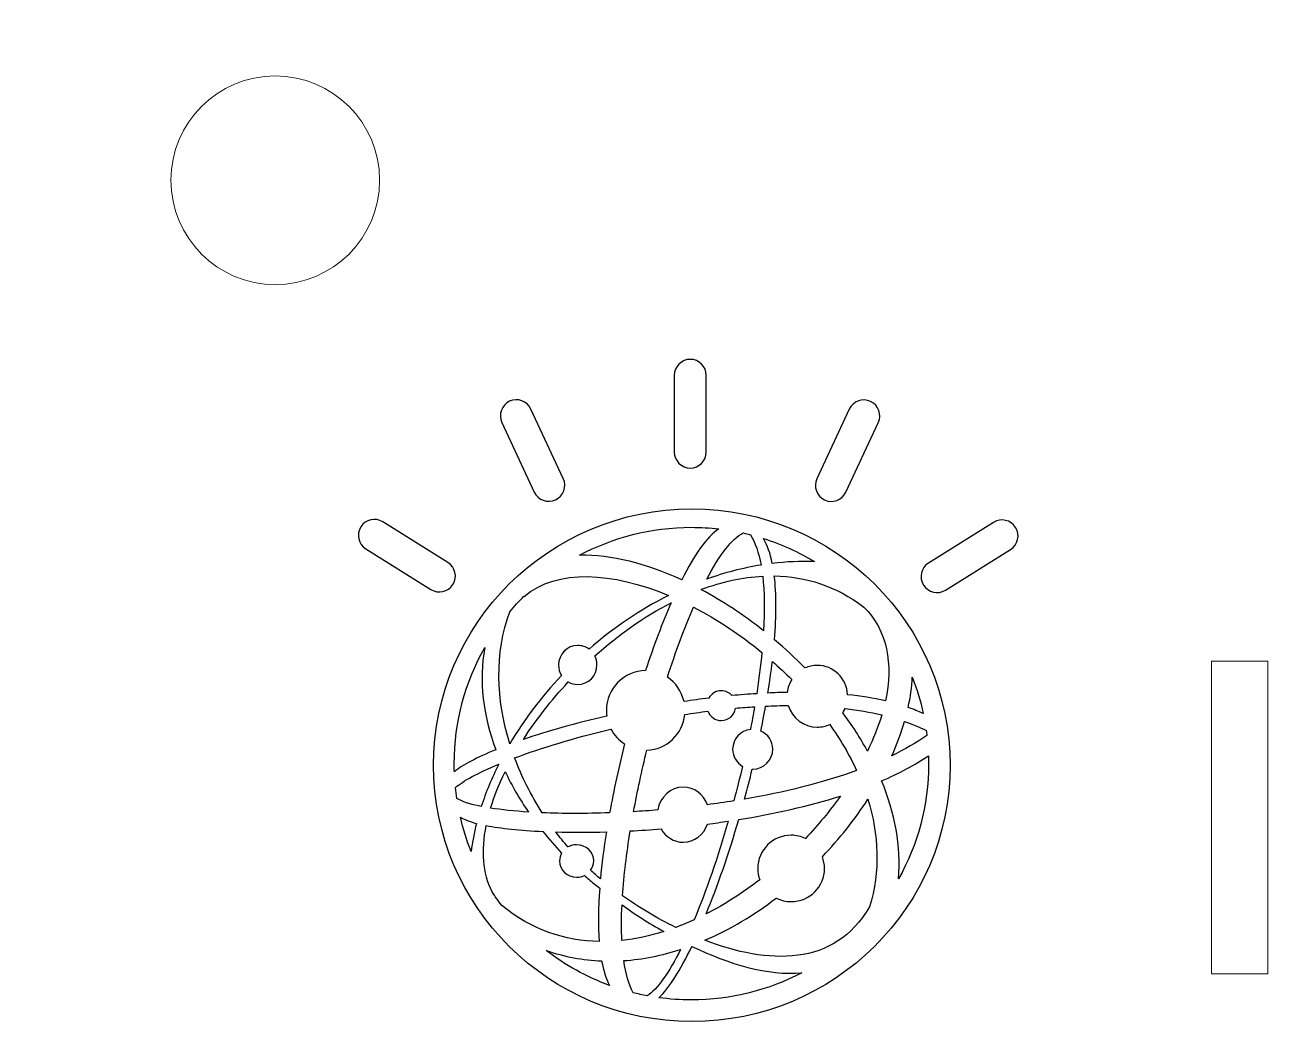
# Model space of a CAD drawing. Header units: centimetres. Extents: x -22.9 to 22.9, y -22.9 to 22.9.
# Drawn here: x 0.79 to 6.77, y 5.81 to 10.66 of the extents above; entities that cross this region are included whole.
import ezdxf

# ---------------------------------------------------------------- set-up
doc = ezdxf.new("R2010")
doc.units = ezdxf.units.CM
doc.header["$MEASUREMENT"] = 0
doc.layers.add('cut', color=7, linetype='Continuous')
doc.layers.add('engrave', color=7, linetype='Continuous')

msp = doc.modelspace()

# ---------------------------------------------------------------- linework, layer by layer
at = {"layer": 'cut', "color": 1, "lineweight": 0}
for points in [[(-22.86, -22.86), (-22.86, -22.86), (22.86, -22.86), (22.86, -22.86), (22.86, -22.86), (22.86, -22.86), (22.86, 22.86), (22.86, 22.86), (22.86, 22.86), (22.86, 22.86), (-22.86, 22.86), (-22.86, 22.86), (-22.86, 22.86), (-22.86, 22.86), (-22.86, -22.86), (-22.86, -22.86)], [(1.48682, 9.91866), (1.48682, 9.64254), (1.71065, 9.41867), (1.98681, 9.41867), (1.98681, 9.41867), (2.26293, 9.41867), (2.4868, 9.64254), (2.4868, 9.91866), (2.4868, 9.91866), (2.4868, 10.19482), (2.26293, 10.41865), (1.98681, 10.41865), (1.98681, 10.41865), (1.71065, 10.41865), (1.48682, 10.19482), (1.48682, 9.91866)]]:
    msp.add_open_spline(points, degree=3, knots=[0, 0, 0, 0, 0.2, 0.2, 0.2, 0.2, 0.4, 0.4, 0.4, 0.4, 0.6, 0.6, 0.6, 0.6, 1, 1, 1, 1], dxfattribs=at)
for points in [[(6.47481, 7.61418), (6.47481, 7.61418), (6.74479, 7.61418), (6.74479, 7.61418)], [(6.47481, 6.11417), (6.47481, 6.11417), (6.47481, 7.61418), (6.47481, 7.61418)], [(6.74479, 7.61418), (6.74479, 7.61418), (6.74479, 6.11417), (6.74479, 6.11417)], [(6.74479, 6.11417), (6.74479, 6.11417), (6.47481, 6.11417), (6.47481, 6.11417)]]:
    msp.add_open_spline(points, degree=3, dxfattribs=at)
at = {"layer": 'engrave', "color": 250}
for points, knots in [([(3.97629, 9.06025), (3.97629, 9.06025), (3.9763, 9.06025), (3.9763, 9.06025), (3.9763, 9.06025), (4.01847, 9.06025), (4.05297, 9.02576), (4.05297, 8.98357), (4.05297, 8.98357), (4.05297, 8.98357), (4.05297, 8.61581), (4.05297, 8.61581), (4.05297, 8.61581), (4.05297, 8.57364), (4.01847, 8.53914), (3.9763, 8.53914), (3.9763, 8.53914), (3.9763, 8.53914), (3.97629, 8.53914), (3.97629, 8.53914), (3.97629, 8.53914), (3.93412, 8.53914), (3.89962, 8.57364), (3.89962, 8.61581), (3.89962, 8.61581), (3.89962, 8.61581), (3.89962, 8.98357), (3.89962, 8.98357), (3.89962, 8.98357), (3.89962, 9.02576), (3.93412, 9.06025), (3.97629, 9.06025)], [0, 0, 0, 0, 0.1111111, 0.1111111, 0.1111111, 0.1111111, 0.2222222, 0.2222222, 0.2222222, 0.2222222, 0.3333333, 0.3333333, 0.3333333, 0.3333333, 0.4444444, 0.4444444, 0.4444444, 0.4444444, 0.5555556, 0.5555556, 0.5555556, 0.5555556, 0.6666667, 0.6666667, 0.6666667, 0.6666667, 0.7777778, 0.7777778, 0.7777778, 0.7777778, 1, 1, 1, 1]), ([(3.11022, 8.85919), (3.11022, 8.85919), (3.11024, 8.85921), (3.11024, 8.85921), (3.11024, 8.85921), (3.14845, 8.87703), (3.1943, 8.86033), (3.21213, 8.82211), (3.21213, 8.82211), (3.21213, 8.82211), (3.36755, 8.4888), (3.36755, 8.4888), (3.36755, 8.4888), (3.38537, 8.45058), (3.36869, 8.40474), (3.33047, 8.38692), (3.33047, 8.38692), (3.33047, 8.38692), (3.33045, 8.3869), (3.33045, 8.3869), (3.33045, 8.3869), (3.29224, 8.36908), (3.24639, 8.38577), (3.22856, 8.42399), (3.22856, 8.42399), (3.22856, 8.42399), (3.07314, 8.75731), (3.07314, 8.75731), (3.07314, 8.75731), (3.05532, 8.79553), (3.07201, 8.84137), (3.11022, 8.85919)], [0, 0, 0, 0, 0.1111111, 0.1111111, 0.1111111, 0.1111111, 0.2222222, 0.2222222, 0.2222222, 0.2222222, 0.3333333, 0.3333333, 0.3333333, 0.3333333, 0.4444444, 0.4444444, 0.4444444, 0.4444444, 0.5555556, 0.5555556, 0.5555556, 0.5555556, 0.6666667, 0.6666667, 0.6666667, 0.6666667, 0.7777778, 0.7777778, 0.7777778, 0.7777778, 1, 1, 1, 1]), ([(4.84068, 8.85855), (4.84068, 8.85855), (4.8407, 8.85855), (4.8407, 8.85855), (4.8407, 8.85855), (4.87891, 8.84073), (4.8956, 8.79487), (4.87778, 8.75665), (4.87778, 8.75665), (4.87778, 8.75665), (4.72236, 8.42336), (4.72236, 8.42336), (4.72236, 8.42336), (4.70453, 8.38513), (4.65869, 8.36844), (4.62046, 8.38626), (4.62046, 8.38626), (4.62046, 8.38626), (4.62044, 8.38626), (4.62044, 8.38626), (4.62044, 8.38626), (4.58224, 8.40408), (4.56555, 8.44992), (4.58337, 8.48816), (4.58337, 8.48816), (4.58337, 8.48816), (4.7388, 8.82145), (4.7388, 8.82145), (4.7388, 8.82145), (4.75662, 8.85967), (4.80246, 8.87637), (4.84068, 8.85855)], [0, 0, 0, 0, 0.1111111, 0.1111111, 0.1111111, 0.1111111, 0.2222222, 0.2222222, 0.2222222, 0.2222222, 0.3333333, 0.3333333, 0.3333333, 0.3333333, 0.4444444, 0.4444444, 0.4444444, 0.4444444, 0.5555556, 0.5555556, 0.5555556, 0.5555556, 0.6666667, 0.6666667, 0.6666667, 0.6666667, 0.7777778, 0.7777778, 0.7777778, 0.7777778, 1, 1, 1, 1]), ([(3.98382, 5.88582), (4.66746, 5.88582), (5.22165, 6.43594), (5.22165, 7.11456), (5.22165, 7.11456), (5.22165, 7.79317), (4.66746, 8.34331), (3.98382, 8.34331), (3.98382, 8.34331), (3.30017, 8.34331), (2.74597, 7.79317), (2.74597, 7.11456), (2.74597, 7.11456), (2.74597, 6.43594), (3.30017, 5.88582), (3.98382, 5.88582)], [0, 0, 0, 0, 0.2, 0.2, 0.2, 0.2, 0.4, 0.4, 0.4, 0.4, 0.6, 0.6, 0.6, 0.6, 1, 1, 1, 1]), ([(2.39669, 8.25715), (2.39669, 8.25715), (2.39671, 8.25717), (2.39671, 8.25717), (2.39671, 8.25717), (2.41905, 8.29293), (2.46659, 8.30391), (2.50236, 8.28155), (2.50236, 8.28155), (2.50236, 8.28155), (2.81423, 8.08667), (2.81423, 8.08667), (2.81423, 8.08667), (2.85, 8.06433), (2.86097, 8.01677), (2.83863, 7.98103), (2.83863, 7.98103), (2.83863, 7.98103), (2.83862, 7.98101), (2.83862, 7.98101), (2.83862, 7.98101), (2.81628, 7.94524), (2.76874, 7.93427), (2.73297, 7.95662), (2.73297, 7.95662), (2.73297, 7.95662), (2.4211, 8.15151), (2.4211, 8.15151), (2.4211, 8.15151), (2.38533, 8.17385), (2.37435, 8.22139), (2.39669, 8.25715)], [0, 0, 0, 0, 0.1111111, 0.1111111, 0.1111111, 0.1111111, 0.2222222, 0.2222222, 0.2222222, 0.2222222, 0.3333333, 0.3333333, 0.3333333, 0.3333333, 0.4444444, 0.4444444, 0.4444444, 0.4444444, 0.5555556, 0.5555556, 0.5555556, 0.5555556, 0.6666667, 0.6666667, 0.6666667, 0.6666667, 0.7777778, 0.7777778, 0.7777778, 0.7777778, 1, 1, 1, 1]), ([(3.93562, 8.00311), (3.99626, 8.12357), (4.05711, 8.21093), (4.11288, 8.24757), (4.11288, 8.24757), (4.06989, 8.25249), (4.02617, 8.25502), (3.98186, 8.25502), (3.98186, 8.25502), (3.78789, 8.25502), (3.60529, 8.2066), (3.4455, 8.12131), (3.4455, 8.12131), (3.4455, 8.12131), (3.44648, 8.12139), (3.44648, 8.12139), (3.44648, 8.12139), (3.59737, 8.12454), (3.76641, 8.08114), (3.93562, 8.00311)], [0, 0, 0, 0, 0.1666667, 0.1666667, 0.1666667, 0.1666667, 0.3333333, 0.3333333, 0.3333333, 0.3333333, 0.5, 0.5, 0.5, 0.5, 0.6666667, 0.6666667, 0.6666667, 0.6666667, 1, 1, 1, 1]), ([(5.53602, 8.25443), (5.53602, 8.25443), (5.53604, 8.25443), (5.53604, 8.25443), (5.53604, 8.25443), (5.55838, 8.21867), (5.5474, 8.17113), (5.51163, 8.14877), (5.51163, 8.14877), (5.51163, 8.14877), (5.19974, 7.95389), (5.19974, 7.95389), (5.19974, 7.95389), (5.16398, 7.93155), (5.11645, 7.94251), (5.0941, 7.97827), (5.0941, 7.97827), (5.0941, 7.97827), (5.09408, 7.97829), (5.09408, 7.97829), (5.09408, 7.97829), (5.07175, 8.01405), (5.08272, 8.06159), (5.11849, 8.08395), (5.11849, 8.08395), (5.11849, 8.08395), (5.43038, 8.27883), (5.43038, 8.27883), (5.43038, 8.27883), (5.46614, 8.30117), (5.51367, 8.2902), (5.53602, 8.25443)], [0, 0, 0, 0, 0.1111111, 0.1111111, 0.1111111, 0.1111111, 0.2222222, 0.2222222, 0.2222222, 0.2222222, 0.3333333, 0.3333333, 0.3333333, 0.3333333, 0.4444444, 0.4444444, 0.4444444, 0.4444444, 0.5555556, 0.5555556, 0.5555556, 0.5555556, 0.6666667, 0.6666667, 0.6666667, 0.6666667, 0.7777778, 0.7777778, 0.7777778, 0.7777778, 1, 1, 1, 1]), ([(4.3155, 8.07418), (4.30463, 8.13319), (4.28776, 8.18244), (4.26429, 8.21979), (4.26429, 8.21979), (4.25296, 8.22267), (4.24159, 8.22539), (4.23014, 8.22793), (4.23014, 8.22793), (4.1755, 8.2009), (4.11554, 8.12135), (4.05545, 8.0069), (4.05545, 8.0069), (4.14003, 8.03707), (4.22699, 8.05989), (4.3155, 8.07418)], [0, 0, 0, 0, 0.2, 0.2, 0.2, 0.2, 0.4, 0.4, 0.4, 0.4, 0.6, 0.6, 0.6, 0.6, 1, 1, 1, 1]), ([(4.32757, 8.20171), (4.34612, 8.16948), (4.35997, 8.12906), (4.36964, 8.08184), (4.36964, 8.08184), (4.43632, 8.08989), (4.50375, 8.09306), (4.57162, 8.09082), (4.57162, 8.09082), (4.57162, 8.09082), (4.57185, 8.09084), (4.57185, 8.09084), (4.57185, 8.09084), (4.49582, 8.13689), (4.41394, 8.1743), (4.32757, 8.20171)], [0, 0, 0, 0, 0.2, 0.2, 0.2, 0.2, 0.4, 0.4, 0.4, 0.4, 0.6, 0.6, 0.6, 0.6, 1, 1, 1, 1]), ([(3.11056, 7.8502), (3.03822, 7.65172), (3.04512, 7.4298), (3.11129, 7.21725), (3.11129, 7.21725), (3.17924, 7.33252), (3.263, 7.44324), (3.35928, 7.54484), (3.35928, 7.54484), (3.35006, 7.5594), (3.34471, 7.57672), (3.34471, 7.5953), (3.34471, 7.5953), (3.34471, 7.64695), (3.386, 7.68881), (3.43693, 7.68881), (3.43693, 7.68881), (3.45708, 7.68881), (3.47572, 7.68227), (3.49088, 7.67115), (3.49088, 7.67115), (3.6064, 7.77191), (3.73494, 7.8596), (3.87228, 7.92848), (3.87228, 7.92848), (3.60165, 8.04145), (3.33951, 8.05709), (3.17949, 7.92407), (3.17949, 7.92407), (3.17949, 7.92407), (3.17896, 7.92443), (3.17896, 7.92443), (3.17896, 7.92443), (3.15507, 7.90072), (3.13226, 7.87594), (3.11056, 7.8502)], [0, 0, 0, 0, 0.1, 0.1, 0.1, 0.1, 0.2, 0.2, 0.2, 0.2, 0.3, 0.3, 0.3, 0.3, 0.4, 0.4, 0.4, 0.4, 0.5, 0.5, 0.5, 0.5, 0.6, 0.6, 0.6, 0.6, 0.7, 0.7, 0.7, 0.7, 0.8, 0.8, 0.8, 0.8, 1, 1, 1, 1]), ([(4.32796, 7.75911), (4.33345, 7.85602), (4.33242, 7.94481), (4.32344, 8.02113), (4.32344, 8.02113), (4.22618, 8.01608), (4.12777, 7.99389), (4.03081, 7.9581), (4.03081, 7.9581), (4.03081, 7.9581), (4.02985, 7.9561), (4.02985, 7.9561), (4.02985, 7.9561), (4.1317, 7.90143), (4.23239, 7.83491), (4.32796, 7.75911)], [0, 0, 0, 0, 0.2, 0.2, 0.2, 0.2, 0.4, 0.4, 0.4, 0.4, 0.6, 0.6, 0.6, 0.6, 1, 1, 1, 1]), ([(4.7303, 7.45255), (4.79396, 7.44588), (4.85467, 7.43621), (4.91146, 7.42312), (4.91146, 7.42312), (4.94944, 7.59964), (4.92303, 7.76029), (4.80778, 7.87292), (4.80778, 7.87292), (4.67515, 7.97429), (4.52914, 8.01961), (4.37923, 8.02214), (4.37923, 8.02214), (4.38985, 7.93513), (4.38942, 7.83098), (4.38017, 7.71633), (4.38017, 7.71633), (4.43074, 7.67356), (4.47961, 7.62818), (4.52614, 7.58067), (4.52614, 7.58067), (4.54414, 7.58878), (4.56406, 7.5933), (4.585, 7.5933), (4.585, 7.5933), (4.66293, 7.5933), (4.72656, 7.53092), (4.7303, 7.45255)], [0, 0, 0, 0, 0.125, 0.125, 0.125, 0.125, 0.25, 0.25, 0.25, 0.25, 0.375, 0.375, 0.375, 0.375, 0.5, 0.5, 0.5, 0.5, 0.625, 0.625, 0.625, 0.625, 0.75, 0.75, 0.75, 0.75, 1, 1, 1, 1]), ([(3.17655, 7.23849), (3.29243, 7.27807), (3.42898, 7.31663), (3.57628, 7.35037), (3.57628, 7.35037), (3.57504, 7.35924), (3.57439, 7.36831), (3.57439, 7.37753), (3.57439, 7.37753), (3.57439, 7.48272), (3.65845, 7.56803), (3.76224, 7.5683), (3.76224, 7.5683), (3.80084, 7.68627), (3.84215, 7.79674), (3.88435, 7.89345), (3.88435, 7.89345), (3.75531, 7.82722), (3.6313, 7.73926), (3.51878, 7.63842), (3.51878, 7.63842), (3.5254, 7.62551), (3.52915, 7.61084), (3.52915, 7.5953), (3.52915, 7.5953), (3.52915, 7.54365), (3.48786, 7.50178), (3.43693, 7.50178), (3.43693, 7.50178), (3.4205, 7.50178), (3.40509, 7.50614), (3.39172, 7.51378), (3.39172, 7.51378), (3.31, 7.42641), (3.2372, 7.33313), (3.17655, 7.23849)], [0, 0, 0, 0, 0.1, 0.1, 0.1, 0.1, 0.2, 0.2, 0.2, 0.2, 0.3, 0.3, 0.3, 0.3, 0.4, 0.4, 0.4, 0.4, 0.5, 0.5, 0.5, 0.5, 0.6, 0.6, 0.6, 0.6, 0.7, 0.7, 0.7, 0.7, 0.8, 0.8, 0.8, 0.8, 1, 1, 1, 1]), ([(4.12493, 7.47152), (4.14523, 7.47152), (4.1635, 7.46257), (4.17621, 7.44829), (4.17621, 7.44829), (4.21589, 7.45203), (4.25544, 7.45515), (4.29472, 7.45762), (4.29472, 7.45762), (4.30525, 7.52528), (4.31377, 7.59139), (4.31992, 7.65492), (4.31992, 7.65492), (4.21585, 7.74051), (4.10419, 7.8143), (3.99162, 7.87259), (3.99162, 7.87259), (3.94842, 7.7732), (3.90615, 7.65887), (3.86684, 7.53652), (3.86684, 7.53652), (3.90637, 7.5099), (3.93541, 7.46857), (3.94632, 7.42023), (3.94632, 7.42023), (3.98576, 7.4261), (4.02538, 7.43146), (4.06501, 7.43627), (4.06501, 7.43627), (4.07709, 7.45736), (4.0994, 7.47152), (4.12493, 7.47152)], [0, 0, 0, 0, 0.1111111, 0.1111111, 0.1111111, 0.1111111, 0.2222222, 0.2222222, 0.2222222, 0.2222222, 0.3333333, 0.3333333, 0.3333333, 0.3333333, 0.4444444, 0.4444444, 0.4444444, 0.4444444, 0.5555556, 0.5555556, 0.5555556, 0.5555556, 0.6666667, 0.6666667, 0.6666667, 0.6666667, 0.7777778, 0.7777778, 0.7777778, 0.7777778, 1, 1, 1, 1]), ([(2.84536, 7.08276), (2.88483, 7.11565), (2.95371, 7.15212), (3.04392, 7.18907), (3.04392, 7.18907), (2.98375, 7.35103), (2.96133, 7.51863), (2.99122, 7.67887), (2.99122, 7.67887), (2.89793, 7.51451), (2.84468, 7.32465), (2.84468, 7.12237), (2.84468, 7.12237), (2.84468, 7.10912), (2.84491, 7.09591), (2.84536, 7.08276)], [0, 0, 0, 0, 0.2, 0.2, 0.2, 0.2, 0.4, 0.4, 0.4, 0.4, 0.6, 0.6, 0.6, 0.6, 1, 1, 1, 1]), ([(4.34827, 7.46058), (4.3793, 7.46205), (4.41013, 7.46307), (4.44065, 7.46362), (4.44065, 7.46362), (4.44338, 7.4861), (4.45105, 7.507), (4.46255, 7.52518), (4.46255, 7.52518), (4.43261, 7.55533), (4.40159, 7.58448), (4.36974, 7.61253), (4.36974, 7.61253), (4.36391, 7.56315), (4.35669, 7.51235), (4.34827, 7.46058)], [0, 0, 0, 0, 0.2, 0.2, 0.2, 0.2, 0.4, 0.4, 0.4, 0.4, 0.6, 0.6, 0.6, 0.6, 1, 1, 1, 1]), ([(5.02084, 7.39181), (5.04627, 7.38291), (5.07043, 7.373), (5.09348, 7.36225), (5.09348, 7.36225), (5.08046, 7.42232), (5.06267, 7.4806), (5.0405, 7.5367), (5.0405, 7.5367), (5.03838, 7.48958), (5.03169, 7.4411), (5.02084, 7.39181)], [0, 0, 0, 0, 0.25, 0.25, 0.25, 0.25, 0.5, 0.5, 0.5, 0.5, 1, 1, 1, 1]), ([(4.19343, 7.38801), (4.18785, 7.3543), (4.15929, 7.32864), (4.12493, 7.32864), (4.12493, 7.32864), (4.09567, 7.32864), (4.07063, 7.34723), (4.06039, 7.37355), (4.06039, 7.37355), (4.02349, 7.36888), (3.98669, 7.36368), (3.95008, 7.358), (3.95008, 7.358), (3.94062, 7.2636), (3.86319, 7.18956), (3.76815, 7.18683), (3.76815, 7.18683), (3.74399, 7.08849), (3.72253, 6.98919), (3.70462, 6.89184), (3.70462, 6.89184), (3.74285, 6.89409), (3.7816, 6.8968), (3.82073, 6.9), (3.82073, 6.9), (3.83076, 6.96222), (3.88155, 7.00955), (3.9427, 7.00955), (3.9427, 7.00955), (3.99531, 7.00955), (4.04024, 6.97451), (4.05815, 6.92511), (4.05815, 6.92511), (4.10041, 6.93064), (4.14273, 6.93675), (4.18494, 6.94348), (4.18494, 6.94348), (4.19956, 6.99826), (4.21343, 7.05368), (4.2264, 7.10921), (4.2264, 7.10921), (4.19829, 7.12589), (4.17947, 7.1564), (4.17947, 7.1913), (4.17947, 7.1913), (4.17947, 7.24032), (4.21663, 7.28072), (4.26447, 7.2862), (4.26447, 7.2862), (4.27162, 7.32269), (4.2783, 7.359), (4.28447, 7.39498), (4.28447, 7.39498), (4.2542, 7.39308), (4.22382, 7.39075), (4.19343, 7.38801)], [0, 0, 0, 0, 0.0666667, 0.0666667, 0.0666667, 0.0666667, 0.1333333, 0.1333333, 0.1333333, 0.1333333, 0.2, 0.2, 0.2, 0.2, 0.2666667, 0.2666667, 0.2666667, 0.2666667, 0.3333333, 0.3333333, 0.3333333, 0.3333333, 0.4, 0.4, 0.4, 0.4, 0.4666667, 0.4666667, 0.4666667, 0.4666667, 0.5333333, 0.5333333, 0.5333333, 0.5333333, 0.6, 0.6, 0.6, 0.6, 0.6666667, 0.6666667, 0.6666667, 0.6666667, 0.7333333, 0.7333333, 0.7333333, 0.7333333, 0.8, 0.8, 0.8, 0.8, 0.8666667, 0.8666667, 0.8666667, 0.8666667, 1, 1, 1, 1]), ([(4.4462, 7.40077), (4.41027, 7.40052), (4.374, 7.39951), (4.33755, 7.39784), (4.33755, 7.39784), (4.33053, 7.35848), (4.32286, 7.31867), (4.3146, 7.27863), (4.3146, 7.27863), (4.34825, 7.26376), (4.3717, 7.23026), (4.3717, 7.1913), (4.3717, 7.1913), (4.3717, 7.13853), (4.32868, 7.09576), (4.2756, 7.09576), (4.2756, 7.09576), (4.2756, 7.09576), (4.27342, 7.09579), (4.27342, 7.09579), (4.27342, 7.09579), (4.26168, 7.04768), (4.24924, 6.99964), (4.23623, 6.952), (4.23623, 6.952), (4.42511, 6.98447), (4.60995, 7.02956), (4.77385, 7.0894), (4.77385, 7.0894), (4.73859, 7.1655), (4.69488, 7.23941), (4.6446, 7.31012), (4.6446, 7.31012), (4.6264, 7.3018), (4.60624, 7.29716), (4.585, 7.29716), (4.585, 7.29716), (4.51988, 7.29716), (4.46475, 7.34073), (4.4462, 7.40077)], [0, 0, 0, 0, 0.0909091, 0.0909091, 0.0909091, 0.0909091, 0.1818182, 0.1818182, 0.1818182, 0.1818182, 0.2727273, 0.2727273, 0.2727273, 0.2727273, 0.3636364, 0.3636364, 0.3636364, 0.3636364, 0.4545455, 0.4545455, 0.4545455, 0.4545455, 0.5454545, 0.5454545, 0.5454545, 0.5454545, 0.6363636, 0.6363636, 0.6363636, 0.6363636, 0.7272727, 0.7272727, 0.7272727, 0.7272727, 0.8181818, 0.8181818, 0.8181818, 0.8181818, 1, 1, 1, 1]), ([(4.89418, 7.35597), (4.83816, 7.36938), (4.77941, 7.37948), (4.71866, 7.38669), (4.71866, 7.38669), (4.71568, 7.37968), (4.7122, 7.37293), (4.70823, 7.36652), (4.70823, 7.36652), (4.75172, 7.30704), (4.79114, 7.24555), (4.82553, 7.18263), (4.82553, 7.18263), (4.85404, 7.24093), (4.87719, 7.29904), (4.89418, 7.35597)], [0, 0, 0, 0, 0.2, 0.2, 0.2, 0.2, 0.4, 0.4, 0.4, 0.4, 0.6, 0.6, 0.6, 0.6, 1, 1, 1, 1]), ([(5.10794, 7.28124), (5.07483, 7.29736), (5.03999, 7.31169), (5.00354, 7.32427), (5.00354, 7.32427), (4.98775, 7.27005), (4.96723, 7.21514), (4.94245, 7.16023), (4.94245, 7.16023), (5.00379, 7.1899), (5.0604, 7.22229), (5.11103, 7.25757), (5.11103, 7.25757), (5.11007, 7.26549), (5.10905, 7.27337), (5.10794, 7.28124)], [0, 0, 0, 0, 0.2, 0.2, 0.2, 0.2, 0.4, 0.4, 0.4, 0.4, 0.6, 0.6, 0.6, 0.6, 1, 1, 1, 1]), ([(3.59629, 7.28817), (3.42136, 7.24633), (3.26209, 7.19734), (3.13447, 7.14949), (3.13447, 7.14949), (3.16848, 7.05859), (3.21318, 6.9701), (3.26696, 6.88668), (3.26696, 6.88668), (3.36436, 6.8826), (3.47356, 6.8823), (3.58969, 6.88642), (3.58969, 6.88642), (3.60929, 6.99502), (3.63351, 7.10653), (3.66115, 7.21684), (3.66115, 7.21684), (3.63394, 7.23453), (3.61153, 7.25912), (3.59629, 7.28817)], [0, 0, 0, 0, 0.1666667, 0.1666667, 0.1666667, 0.1666667, 0.3333333, 0.3333333, 0.3333333, 0.3333333, 0.5, 0.5, 0.5, 0.5, 0.6666667, 0.6666667, 0.6666667, 0.6666667, 1, 1, 1, 1]), ([(3.05798, 7.11936), (2.95824, 7.07807), (2.88552, 7.039), (2.85045, 7.00768), (2.85045, 7.00768), (2.85221, 6.9903), (2.85437, 6.97303), (2.8569, 6.95588), (2.8569, 6.95588), (2.88015, 6.94085), (2.92046, 6.9277), (2.97461, 6.9169), (2.97461, 6.9169), (2.99659, 6.98489), (3.02459, 7.05266), (3.05798, 7.11936)], [0, 0, 0, 0, 0.2, 0.2, 0.2, 0.2, 0.4, 0.4, 0.4, 0.4, 0.6, 0.6, 0.6, 0.6, 1, 1, 1, 1]), ([(5.11842, 7.16031), (5.0524, 7.11549), (4.97665, 7.0754), (4.89375, 7.03974), (4.89375, 7.03974), (4.95659, 6.88604), (4.98763, 6.72681), (4.97469, 6.5698), (4.97469, 6.5698), (5.06658, 6.73326), (5.11904, 6.9217), (5.11904, 7.12237), (5.11904, 7.12237), (5.11904, 7.13507), (5.11884, 7.14771), (5.11842, 7.16031)], [0, 0, 0, 0, 0.2, 0.2, 0.2, 0.2, 0.4, 0.4, 0.4, 0.4, 0.6, 0.6, 0.6, 0.6, 1, 1, 1, 1]), ([(3.01919, 6.90901), (3.07112, 6.90088), (3.13231, 6.89449), (3.20086, 6.89015), (3.20086, 6.89015), (3.15819, 6.95245), (3.12049, 7.01716), (3.08879, 7.08336), (3.08879, 7.08336), (3.05993, 7.02445), (3.03649, 6.96598), (3.01919, 6.90901)], [0, 0, 0, 0, 0.25, 0.25, 0.25, 0.25, 0.5, 0.5, 0.5, 0.5, 1, 1, 1, 1]), ([(4.04627, 6.27544), (4.34611, 6.15991), (4.66987, 6.14555), (4.83497, 6.43577), (4.83497, 6.43577), (4.83497, 6.43577), (4.83505, 6.43578), (4.83505, 6.43578), (4.83505, 6.43578), (4.88878, 6.60805), (4.88017, 6.78318), (4.82763, 6.95111), (4.82763, 6.95111), (4.76559, 6.85539), (4.692, 6.76244), (4.60954, 6.6761), (4.60954, 6.6761), (4.61618, 6.65859), (4.61984, 6.63963), (4.61984, 6.6198), (4.61984, 6.6198), (4.61984, 6.53193), (4.54826, 6.46069), (4.45999, 6.46069), (4.45999, 6.46069), (4.43419, 6.46069), (4.4098, 6.46679), (4.38821, 6.4776), (4.38821, 6.4776), (4.28142, 6.39613), (4.1662, 6.32694), (4.04627, 6.27544)], [0, 0, 0, 0, 0.1111111, 0.1111111, 0.1111111, 0.1111111, 0.2222222, 0.2222222, 0.2222222, 0.2222222, 0.3333333, 0.3333333, 0.3333333, 0.3333333, 0.4444444, 0.4444444, 0.4444444, 0.4444444, 0.5555556, 0.5555556, 0.5555556, 0.5555556, 0.6666667, 0.6666667, 0.6666667, 0.6666667, 0.7777778, 0.7777778, 0.7777778, 0.7777778, 1, 1, 1, 1]), ([(4.69599, 6.96665), (4.54359, 6.9183), (4.37717, 6.88131), (4.20862, 6.85417), (4.20862, 6.85417), (4.16097, 6.69118), (4.10738, 6.53575), (4.0526, 6.40169), (4.0526, 6.40169), (4.14163, 6.44729), (4.22799, 6.50293), (4.30958, 6.56585), (4.30958, 6.56585), (4.30348, 6.5827), (4.30014, 6.60086), (4.30014, 6.6198), (4.30014, 6.6198), (4.30014, 6.70768), (4.37172, 6.77892), (4.45999, 6.77892), (4.45999, 6.77892), (4.48446, 6.77892), (4.50767, 6.77343), (4.5284, 6.76364), (4.5284, 6.76364), (4.58993, 6.82844), (4.64625, 6.89672), (4.69599, 6.96665)], [0, 0, 0, 0, 0.125, 0.125, 0.125, 0.125, 0.25, 0.25, 0.25, 0.25, 0.375, 0.375, 0.375, 0.375, 0.5, 0.5, 0.5, 0.5, 0.625, 0.625, 0.625, 0.625, 0.75, 0.75, 0.75, 0.75, 1, 1, 1, 1]), ([(2.95127, 6.83577), (2.9172, 6.8446), (2.89104, 6.85462), (2.87405, 6.86564), (2.87405, 6.86564), (2.88718, 6.80925), (2.90454, 6.75448), (2.92578, 6.70166), (2.92578, 6.70166), (2.93145, 6.74616), (2.94, 6.79095), (2.95127, 6.83577)], [0, 0, 0, 0, 0.25, 0.25, 0.25, 0.25, 0.5, 0.5, 0.5, 0.5, 1, 1, 1, 1]), ([(3.26976, 6.79698), (3.16152, 6.80199), (3.06865, 6.81175), (2.99805, 6.82533), (2.99805, 6.82533), (2.97439, 6.70632), (2.98123, 6.59686), (3.02647, 6.5079), (3.02647, 6.5079), (3.04109, 6.48539), (3.05652, 6.46345), (3.07267, 6.44207), (3.07267, 6.44207), (3.21607, 6.32495), (3.3758, 6.27288), (3.53969, 6.26974), (3.53969, 6.26974), (3.53398, 6.34509), (3.53508, 6.43144), (3.54201, 6.52521), (3.54201, 6.52521), (3.53234, 6.53293), (3.52298, 6.54054), (3.51397, 6.54802), (3.51397, 6.54802), (3.49889, 6.56052), (3.48401, 6.57331), (3.46933, 6.58638), (3.46933, 6.58638), (3.45803, 6.58077), (3.44518, 6.57758), (3.43154, 6.57758), (3.43154, 6.57758), (3.38636, 6.57758), (3.34972, 6.61248), (3.34972, 6.65552), (3.34972, 6.65552), (3.34972, 6.6691), (3.35337, 6.68188), (3.35979, 6.69299), (3.35979, 6.69299), (3.32834, 6.72647), (3.29825, 6.7612), (3.26976, 6.79698)], [0, 0, 0, 0, 0.0833333, 0.0833333, 0.0833333, 0.0833333, 0.1666667, 0.1666667, 0.1666667, 0.1666667, 0.25, 0.25, 0.25, 0.25, 0.3333333, 0.3333333, 0.3333333, 0.3333333, 0.4166667, 0.4166667, 0.4166667, 0.4166667, 0.5, 0.5, 0.5, 0.5, 0.5833333, 0.5833333, 0.5833333, 0.5833333, 0.6666667, 0.6666667, 0.6666667, 0.6666667, 0.75, 0.75, 0.75, 0.75, 0.8333333, 0.8333333, 0.8333333, 0.8333333, 1, 1, 1, 1]), ([(4.05919, 6.83267), (4.04201, 6.78173), (3.99634, 6.74529), (3.9427, 6.74529), (3.9427, 6.74529), (3.8976, 6.74529), (3.85816, 6.77103), (3.83652, 6.80949), (3.83652, 6.80949), (3.78649, 6.80542), (3.73708, 6.80213), (3.68863, 6.79962), (3.68863, 6.79962), (3.67097, 6.69093), (3.65822, 6.58596), (3.65163, 6.48895), (3.65163, 6.48895), (3.72709, 6.43571), (3.81404, 6.38285), (3.90644, 6.3371), (3.90644, 6.3371), (3.93618, 6.34815), (3.96576, 6.36044), (3.99511, 6.37385), (3.99511, 6.37385), (4.0523, 6.51017), (4.10848, 6.67338), (4.15806, 6.84633), (4.15806, 6.84633), (4.12511, 6.84141), (4.09212, 6.83687), (4.05919, 6.83267)], [0, 0, 0, 0, 0.1111111, 0.1111111, 0.1111111, 0.1111111, 0.2222222, 0.2222222, 0.2222222, 0.2222222, 0.3333333, 0.3333333, 0.3333333, 0.3333333, 0.4444444, 0.4444444, 0.4444444, 0.4444444, 0.5555556, 0.5555556, 0.5555556, 0.5555556, 0.6666667, 0.6666667, 0.6666667, 0.6666667, 0.7777778, 0.7777778, 0.7777778, 0.7777778, 1, 1, 1, 1]), ([(3.5742, 6.79504), (3.48852, 6.7926), (3.40694, 6.79256), (3.33151, 6.7947), (3.33151, 6.7947), (3.35025, 6.7701), (3.3698, 6.74609), (3.39013, 6.72273), (3.39013, 6.72273), (3.40228, 6.72954), (3.41644, 6.73345), (3.43154, 6.73345), (3.43154, 6.73345), (3.47674, 6.73345), (3.51338, 6.69856), (3.51338, 6.65552), (3.51338, 6.65552), (3.51338, 6.63902), (3.50799, 6.62372), (3.4988, 6.61112), (3.4988, 6.61112), (3.51414, 6.59705), (3.52978, 6.58334), (3.54572, 6.57002), (3.54572, 6.57002), (3.55225, 6.6418), (3.5619, 6.71734), (3.5742, 6.79504)], [0, 0, 0, 0, 0.125, 0.125, 0.125, 0.125, 0.25, 0.25, 0.25, 0.25, 0.375, 0.375, 0.375, 0.375, 0.5, 0.5, 0.5, 0.5, 0.625, 0.625, 0.625, 0.625, 0.75, 0.75, 0.75, 0.75, 1, 1, 1, 1]), ([(3.64907, 6.44488), (3.64609, 6.38418), (3.64576, 6.32709), (3.64833, 6.2746), (3.64833, 6.2746), (3.71525, 6.28174), (3.78239, 6.29635), (3.84899, 6.31735), (3.84899, 6.31735), (3.77748, 6.35821), (3.70987, 6.40189), (3.64907, 6.44488)], [0, 0, 0, 0, 0.25, 0.25, 0.25, 0.25, 0.5, 0.5, 0.5, 0.5, 1, 1, 1, 1]), ([(3.5889, 6.0592), (3.57241, 6.09093), (3.56004, 6.13042), (3.55148, 6.17654), (3.55148, 6.17654), (3.46229, 6.18017), (3.37322, 6.19629), (3.28561, 6.22682), (3.28561, 6.22682), (3.37668, 6.15647), (3.47879, 6.09959), (3.5889, 6.0592)], [0, 0, 0, 0, 0.25, 0.25, 0.25, 0.25, 0.5, 0.5, 0.5, 0.5, 1, 1, 1, 1]), ([(3.76945, 6.00947), (3.8183, 6.03994), (3.87365, 6.11956), (3.9301, 6.23169), (3.9301, 6.23169), (3.84055, 6.20272), (3.74913, 6.18411), (3.65728, 6.17797), (3.65728, 6.17797), (3.66618, 6.11572), (3.681, 6.06363), (3.7024, 6.02421), (3.7024, 6.02421), (3.7245, 6.01865), (3.74686, 6.01372), (3.76945, 6.00947)], [0, 0, 0, 0, 0.2, 0.2, 0.2, 0.2, 0.4, 0.4, 0.4, 0.4, 0.6, 0.6, 0.6, 0.6, 1, 1, 1, 1]), ([(3.98388, 6.24633), (3.92897, 6.13262), (3.87479, 6.04606), (3.82606, 6.00028), (3.82606, 6.00028), (3.87699, 5.99333), (3.92901, 5.98973), (3.98186, 5.98973), (3.98186, 5.98973), (4.17313, 5.98973), (4.35333, 6.03679), (4.5115, 6.11988), (4.5115, 6.11988), (4.34898, 6.10422), (4.16057, 6.16149), (3.98388, 6.24633)], [0, 0, 0, 0, 0.2, 0.2, 0.2, 0.2, 0.4, 0.4, 0.4, 0.4, 0.6, 0.6, 0.6, 0.6, 1, 1, 1, 1])]:
    msp.add_open_spline(points, degree=3, knots=knots, dxfattribs=at)
at = {"layer": 'engrave', "color": 250, "lineweight": 18}
for points, knots in [([(3.98382, 5.88582), (4.66746, 5.88582), (5.22165, 6.43594), (5.22165, 7.11456), (5.22165, 7.11456), (5.22165, 7.79317), (4.66746, 8.34331), (3.98382, 8.34331), (3.98382, 8.34331), (3.30017, 8.34331), (2.74597, 7.79317), (2.74597, 7.11456), (2.74597, 7.11456), (2.74597, 6.43594), (3.30017, 5.88582), (3.98382, 5.88582)], [0, 0, 0, 0, 0.2, 0.2, 0.2, 0.2, 0.4, 0.4, 0.4, 0.4, 0.6, 0.6, 0.6, 0.6, 1, 1, 1, 1]), ([(3.93562, 8.00311), (3.99626, 8.12357), (4.05711, 8.21093), (4.11288, 8.24757), (4.11288, 8.24757), (4.06989, 8.25249), (4.02617, 8.25502), (3.98186, 8.25502), (3.98186, 8.25502), (3.78789, 8.25502), (3.60529, 8.2066), (3.4455, 8.12131), (3.4455, 8.12131), (3.4455, 8.12131), (3.44648, 8.12139), (3.44648, 8.12139), (3.44648, 8.12139), (3.59737, 8.12454), (3.76641, 8.08114), (3.93562, 8.00311)], [0, 0, 0, 0, 0.1666667, 0.1666667, 0.1666667, 0.1666667, 0.3333333, 0.3333333, 0.3333333, 0.3333333, 0.5, 0.5, 0.5, 0.5, 0.6666667, 0.6666667, 0.6666667, 0.6666667, 1, 1, 1, 1]), ([(4.3155, 8.07418), (4.30463, 8.13319), (4.28776, 8.18244), (4.26429, 8.21979), (4.26429, 8.21979), (4.25296, 8.22267), (4.24159, 8.22539), (4.23014, 8.22793), (4.23014, 8.22793), (4.1755, 8.2009), (4.11554, 8.12135), (4.05545, 8.0069), (4.05545, 8.0069), (4.14003, 8.03707), (4.22699, 8.05989), (4.3155, 8.07418)], [0, 0, 0, 0, 0.2, 0.2, 0.2, 0.2, 0.4, 0.4, 0.4, 0.4, 0.6, 0.6, 0.6, 0.6, 1, 1, 1, 1]), ([(4.32757, 8.20171), (4.34612, 8.16948), (4.35997, 8.12906), (4.36964, 8.08184), (4.36964, 8.08184), (4.43632, 8.08989), (4.50375, 8.09306), (4.57162, 8.09082), (4.57162, 8.09082), (4.57162, 8.09082), (4.57185, 8.09084), (4.57185, 8.09084), (4.57185, 8.09084), (4.49582, 8.13689), (4.41394, 8.1743), (4.32757, 8.20171)], [0, 0, 0, 0, 0.2, 0.2, 0.2, 0.2, 0.4, 0.4, 0.4, 0.4, 0.6, 0.6, 0.6, 0.6, 1, 1, 1, 1]), ([(3.11056, 7.8502), (3.03822, 7.65172), (3.04512, 7.4298), (3.11129, 7.21725), (3.11129, 7.21725), (3.17924, 7.33252), (3.263, 7.44324), (3.35928, 7.54484), (3.35928, 7.54484), (3.35006, 7.5594), (3.34471, 7.57672), (3.34471, 7.5953), (3.34471, 7.5953), (3.34471, 7.64695), (3.386, 7.68881), (3.43693, 7.68881), (3.43693, 7.68881), (3.45708, 7.68881), (3.47572, 7.68227), (3.49088, 7.67115), (3.49088, 7.67115), (3.6064, 7.77191), (3.73494, 7.8596), (3.87228, 7.92848), (3.87228, 7.92848), (3.60165, 8.04145), (3.33951, 8.05709), (3.17949, 7.92407), (3.17949, 7.92407), (3.17949, 7.92407), (3.17896, 7.92443), (3.17896, 7.92443), (3.17896, 7.92443), (3.15507, 7.90072), (3.13226, 7.87594), (3.11056, 7.8502)], [0, 0, 0, 0, 0.1, 0.1, 0.1, 0.1, 0.2, 0.2, 0.2, 0.2, 0.3, 0.3, 0.3, 0.3, 0.4, 0.4, 0.4, 0.4, 0.5, 0.5, 0.5, 0.5, 0.6, 0.6, 0.6, 0.6, 0.7, 0.7, 0.7, 0.7, 0.8, 0.8, 0.8, 0.8, 1, 1, 1, 1]), ([(4.32796, 7.75911), (4.33345, 7.85602), (4.33242, 7.94481), (4.32344, 8.02113), (4.32344, 8.02113), (4.22618, 8.01608), (4.12777, 7.99389), (4.03081, 7.9581), (4.03081, 7.9581), (4.03081, 7.9581), (4.02985, 7.9561), (4.02985, 7.9561), (4.02985, 7.9561), (4.1317, 7.90143), (4.23239, 7.83491), (4.32796, 7.75911)], [0, 0, 0, 0, 0.2, 0.2, 0.2, 0.2, 0.4, 0.4, 0.4, 0.4, 0.6, 0.6, 0.6, 0.6, 1, 1, 1, 1]), ([(4.7303, 7.45255), (4.79396, 7.44588), (4.85467, 7.43621), (4.91146, 7.42312), (4.91146, 7.42312), (4.94944, 7.59964), (4.92303, 7.76029), (4.80778, 7.87292), (4.80778, 7.87292), (4.67515, 7.97429), (4.52914, 8.01961), (4.37923, 8.02214), (4.37923, 8.02214), (4.38985, 7.93513), (4.38942, 7.83098), (4.38017, 7.71633), (4.38017, 7.71633), (4.43074, 7.67356), (4.47961, 7.62818), (4.52614, 7.58067), (4.52614, 7.58067), (4.54414, 7.58878), (4.56406, 7.5933), (4.585, 7.5933), (4.585, 7.5933), (4.66293, 7.5933), (4.72656, 7.53092), (4.7303, 7.45255)], [0, 0, 0, 0, 0.125, 0.125, 0.125, 0.125, 0.25, 0.25, 0.25, 0.25, 0.375, 0.375, 0.375, 0.375, 0.5, 0.5, 0.5, 0.5, 0.625, 0.625, 0.625, 0.625, 0.75, 0.75, 0.75, 0.75, 1, 1, 1, 1]), ([(3.17655, 7.23849), (3.29243, 7.27807), (3.42898, 7.31663), (3.57628, 7.35037), (3.57628, 7.35037), (3.57504, 7.35924), (3.57439, 7.36831), (3.57439, 7.37753), (3.57439, 7.37753), (3.57439, 7.48272), (3.65845, 7.56803), (3.76224, 7.5683), (3.76224, 7.5683), (3.80084, 7.68627), (3.84215, 7.79674), (3.88435, 7.89345), (3.88435, 7.89345), (3.75531, 7.82722), (3.6313, 7.73926), (3.51878, 7.63842), (3.51878, 7.63842), (3.5254, 7.62551), (3.52915, 7.61084), (3.52915, 7.5953), (3.52915, 7.5953), (3.52915, 7.54365), (3.48786, 7.50178), (3.43693, 7.50178), (3.43693, 7.50178), (3.4205, 7.50178), (3.40509, 7.50614), (3.39172, 7.51378), (3.39172, 7.51378), (3.31, 7.42641), (3.2372, 7.33313), (3.17655, 7.23849)], [0, 0, 0, 0, 0.1, 0.1, 0.1, 0.1, 0.2, 0.2, 0.2, 0.2, 0.3, 0.3, 0.3, 0.3, 0.4, 0.4, 0.4, 0.4, 0.5, 0.5, 0.5, 0.5, 0.6, 0.6, 0.6, 0.6, 0.7, 0.7, 0.7, 0.7, 0.8, 0.8, 0.8, 0.8, 1, 1, 1, 1]), ([(4.12493, 7.47152), (4.14523, 7.47152), (4.1635, 7.46257), (4.17621, 7.44829), (4.17621, 7.44829), (4.21589, 7.45203), (4.25544, 7.45515), (4.29472, 7.45762), (4.29472, 7.45762), (4.30525, 7.52528), (4.31377, 7.59139), (4.31992, 7.65492), (4.31992, 7.65492), (4.21585, 7.74051), (4.10419, 7.8143), (3.99162, 7.87259), (3.99162, 7.87259), (3.94842, 7.7732), (3.90615, 7.65887), (3.86684, 7.53652), (3.86684, 7.53652), (3.90637, 7.5099), (3.93541, 7.46857), (3.94632, 7.42023), (3.94632, 7.42023), (3.98576, 7.4261), (4.02538, 7.43146), (4.06501, 7.43627), (4.06501, 7.43627), (4.07709, 7.45736), (4.0994, 7.47152), (4.12493, 7.47152)], [0, 0, 0, 0, 0.1111111, 0.1111111, 0.1111111, 0.1111111, 0.2222222, 0.2222222, 0.2222222, 0.2222222, 0.3333333, 0.3333333, 0.3333333, 0.3333333, 0.4444444, 0.4444444, 0.4444444, 0.4444444, 0.5555556, 0.5555556, 0.5555556, 0.5555556, 0.6666667, 0.6666667, 0.6666667, 0.6666667, 0.7777778, 0.7777778, 0.7777778, 0.7777778, 1, 1, 1, 1]), ([(2.84536, 7.08276), (2.88483, 7.11565), (2.95371, 7.15212), (3.04392, 7.18907), (3.04392, 7.18907), (2.98375, 7.35103), (2.96133, 7.51863), (2.99122, 7.67887), (2.99122, 7.67887), (2.89793, 7.51451), (2.84468, 7.32465), (2.84468, 7.12237), (2.84468, 7.12237), (2.84468, 7.10912), (2.84491, 7.09591), (2.84536, 7.08276)], [0, 0, 0, 0, 0.2, 0.2, 0.2, 0.2, 0.4, 0.4, 0.4, 0.4, 0.6, 0.6, 0.6, 0.6, 1, 1, 1, 1]), ([(4.34827, 7.46058), (4.3793, 7.46205), (4.41013, 7.46307), (4.44065, 7.46362), (4.44065, 7.46362), (4.44338, 7.4861), (4.45105, 7.507), (4.46255, 7.52518), (4.46255, 7.52518), (4.43261, 7.55533), (4.40159, 7.58448), (4.36974, 7.61253), (4.36974, 7.61253), (4.36391, 7.56315), (4.35669, 7.51235), (4.34827, 7.46058)], [0, 0, 0, 0, 0.2, 0.2, 0.2, 0.2, 0.4, 0.4, 0.4, 0.4, 0.6, 0.6, 0.6, 0.6, 1, 1, 1, 1]), ([(5.02084, 7.39181), (5.04627, 7.38291), (5.07043, 7.373), (5.09348, 7.36225), (5.09348, 7.36225), (5.08046, 7.42232), (5.06267, 7.4806), (5.0405, 7.5367), (5.0405, 7.5367), (5.03838, 7.48958), (5.03169, 7.4411), (5.02084, 7.39181)], [0, 0, 0, 0, 0.25, 0.25, 0.25, 0.25, 0.5, 0.5, 0.5, 0.5, 1, 1, 1, 1]), ([(4.19343, 7.38801), (4.18785, 7.3543), (4.15929, 7.32864), (4.12493, 7.32864), (4.12493, 7.32864), (4.09567, 7.32864), (4.07063, 7.34723), (4.06039, 7.37355), (4.06039, 7.37355), (4.02349, 7.36888), (3.98669, 7.36368), (3.95008, 7.358), (3.95008, 7.358), (3.94062, 7.2636), (3.86319, 7.18956), (3.76815, 7.18683), (3.76815, 7.18683), (3.74399, 7.08849), (3.72253, 6.98919), (3.70462, 6.89184), (3.70462, 6.89184), (3.74285, 6.89409), (3.7816, 6.8968), (3.82073, 6.9), (3.82073, 6.9), (3.83076, 6.96222), (3.88155, 7.00955), (3.9427, 7.00955), (3.9427, 7.00955), (3.99531, 7.00955), (4.04024, 6.97451), (4.05815, 6.92511), (4.05815, 6.92511), (4.10041, 6.93064), (4.14273, 6.93675), (4.18494, 6.94348), (4.18494, 6.94348), (4.19956, 6.99826), (4.21343, 7.05368), (4.2264, 7.10921), (4.2264, 7.10921), (4.19829, 7.12589), (4.17947, 7.1564), (4.17947, 7.1913), (4.17947, 7.1913), (4.17947, 7.24032), (4.21663, 7.28072), (4.26447, 7.2862), (4.26447, 7.2862), (4.27162, 7.32269), (4.2783, 7.359), (4.28447, 7.39498), (4.28447, 7.39498), (4.2542, 7.39308), (4.22382, 7.39075), (4.19343, 7.38801)], [0, 0, 0, 0, 0.0666667, 0.0666667, 0.0666667, 0.0666667, 0.1333333, 0.1333333, 0.1333333, 0.1333333, 0.2, 0.2, 0.2, 0.2, 0.2666667, 0.2666667, 0.2666667, 0.2666667, 0.3333333, 0.3333333, 0.3333333, 0.3333333, 0.4, 0.4, 0.4, 0.4, 0.4666667, 0.4666667, 0.4666667, 0.4666667, 0.5333333, 0.5333333, 0.5333333, 0.5333333, 0.6, 0.6, 0.6, 0.6, 0.6666667, 0.6666667, 0.6666667, 0.6666667, 0.7333333, 0.7333333, 0.7333333, 0.7333333, 0.8, 0.8, 0.8, 0.8, 0.8666667, 0.8666667, 0.8666667, 0.8666667, 1, 1, 1, 1]), ([(4.4462, 7.40077), (4.41027, 7.40052), (4.374, 7.39951), (4.33755, 7.39784), (4.33755, 7.39784), (4.33053, 7.35848), (4.32286, 7.31867), (4.3146, 7.27863), (4.3146, 7.27863), (4.34825, 7.26376), (4.3717, 7.23026), (4.3717, 7.1913), (4.3717, 7.1913), (4.3717, 7.13853), (4.32868, 7.09576), (4.2756, 7.09576), (4.2756, 7.09576), (4.2756, 7.09576), (4.27342, 7.09579), (4.27342, 7.09579), (4.27342, 7.09579), (4.26168, 7.04768), (4.24924, 6.99964), (4.23623, 6.952), (4.23623, 6.952), (4.42511, 6.98447), (4.60995, 7.02956), (4.77385, 7.0894), (4.77385, 7.0894), (4.73859, 7.1655), (4.69488, 7.23941), (4.6446, 7.31012), (4.6446, 7.31012), (4.6264, 7.3018), (4.60624, 7.29716), (4.585, 7.29716), (4.585, 7.29716), (4.51988, 7.29716), (4.46475, 7.34073), (4.4462, 7.40077)], [0, 0, 0, 0, 0.0909091, 0.0909091, 0.0909091, 0.0909091, 0.1818182, 0.1818182, 0.1818182, 0.1818182, 0.2727273, 0.2727273, 0.2727273, 0.2727273, 0.3636364, 0.3636364, 0.3636364, 0.3636364, 0.4545455, 0.4545455, 0.4545455, 0.4545455, 0.5454545, 0.5454545, 0.5454545, 0.5454545, 0.6363636, 0.6363636, 0.6363636, 0.6363636, 0.7272727, 0.7272727, 0.7272727, 0.7272727, 0.8181818, 0.8181818, 0.8181818, 0.8181818, 1, 1, 1, 1]), ([(4.89418, 7.35597), (4.83816, 7.36938), (4.77941, 7.37948), (4.71866, 7.38669), (4.71866, 7.38669), (4.71568, 7.37968), (4.7122, 7.37293), (4.70823, 7.36652), (4.70823, 7.36652), (4.75172, 7.30704), (4.79114, 7.24555), (4.82553, 7.18263), (4.82553, 7.18263), (4.85404, 7.24093), (4.87719, 7.29904), (4.89418, 7.35597)], [0, 0, 0, 0, 0.2, 0.2, 0.2, 0.2, 0.4, 0.4, 0.4, 0.4, 0.6, 0.6, 0.6, 0.6, 1, 1, 1, 1]), ([(5.10794, 7.28124), (5.07483, 7.29736), (5.03999, 7.31169), (5.00354, 7.32427), (5.00354, 7.32427), (4.98775, 7.27005), (4.96723, 7.21514), (4.94245, 7.16023), (4.94245, 7.16023), (5.00379, 7.1899), (5.0604, 7.22229), (5.11103, 7.25757), (5.11103, 7.25757), (5.11007, 7.26549), (5.10905, 7.27337), (5.10794, 7.28124)], [0, 0, 0, 0, 0.2, 0.2, 0.2, 0.2, 0.4, 0.4, 0.4, 0.4, 0.6, 0.6, 0.6, 0.6, 1, 1, 1, 1]), ([(3.59629, 7.28817), (3.42136, 7.24633), (3.26209, 7.19734), (3.13447, 7.14949), (3.13447, 7.14949), (3.16848, 7.05859), (3.21318, 6.9701), (3.26696, 6.88668), (3.26696, 6.88668), (3.36436, 6.8826), (3.47356, 6.8823), (3.58969, 6.88642), (3.58969, 6.88642), (3.60929, 6.99502), (3.63351, 7.10653), (3.66115, 7.21684), (3.66115, 7.21684), (3.63394, 7.23453), (3.61153, 7.25912), (3.59629, 7.28817)], [0, 0, 0, 0, 0.1666667, 0.1666667, 0.1666667, 0.1666667, 0.3333333, 0.3333333, 0.3333333, 0.3333333, 0.5, 0.5, 0.5, 0.5, 0.6666667, 0.6666667, 0.6666667, 0.6666667, 1, 1, 1, 1]), ([(3.05798, 7.11936), (2.95824, 7.07807), (2.88552, 7.039), (2.85045, 7.00768), (2.85045, 7.00768), (2.85221, 6.9903), (2.85437, 6.97303), (2.8569, 6.95588), (2.8569, 6.95588), (2.88015, 6.94085), (2.92046, 6.9277), (2.97461, 6.9169), (2.97461, 6.9169), (2.99659, 6.98489), (3.02459, 7.05266), (3.05798, 7.11936)], [0, 0, 0, 0, 0.2, 0.2, 0.2, 0.2, 0.4, 0.4, 0.4, 0.4, 0.6, 0.6, 0.6, 0.6, 1, 1, 1, 1]), ([(5.11842, 7.16031), (5.0524, 7.11549), (4.97665, 7.0754), (4.89375, 7.03974), (4.89375, 7.03974), (4.95659, 6.88604), (4.98763, 6.72681), (4.97469, 6.5698), (4.97469, 6.5698), (5.06658, 6.73326), (5.11904, 6.9217), (5.11904, 7.12237), (5.11904, 7.12237), (5.11904, 7.13507), (5.11884, 7.14771), (5.11842, 7.16031)], [0, 0, 0, 0, 0.2, 0.2, 0.2, 0.2, 0.4, 0.4, 0.4, 0.4, 0.6, 0.6, 0.6, 0.6, 1, 1, 1, 1]), ([(3.01919, 6.90901), (3.07112, 6.90088), (3.13231, 6.89449), (3.20086, 6.89015), (3.20086, 6.89015), (3.15819, 6.95245), (3.12049, 7.01716), (3.08879, 7.08336), (3.08879, 7.08336), (3.05993, 7.02445), (3.03649, 6.96598), (3.01919, 6.90901)], [0, 0, 0, 0, 0.25, 0.25, 0.25, 0.25, 0.5, 0.5, 0.5, 0.5, 1, 1, 1, 1]), ([(4.04627, 6.27544), (4.34611, 6.15991), (4.66987, 6.14555), (4.83497, 6.43577), (4.83497, 6.43577), (4.83497, 6.43577), (4.83505, 6.43578), (4.83505, 6.43578), (4.83505, 6.43578), (4.88878, 6.60805), (4.88017, 6.78318), (4.82763, 6.95111), (4.82763, 6.95111), (4.76559, 6.85539), (4.692, 6.76244), (4.60954, 6.6761), (4.60954, 6.6761), (4.61618, 6.65859), (4.61984, 6.63963), (4.61984, 6.6198), (4.61984, 6.6198), (4.61984, 6.53193), (4.54826, 6.46069), (4.45999, 6.46069), (4.45999, 6.46069), (4.43419, 6.46069), (4.4098, 6.46679), (4.38821, 6.4776), (4.38821, 6.4776), (4.28142, 6.39613), (4.1662, 6.32694), (4.04627, 6.27544)], [0, 0, 0, 0, 0.1111111, 0.1111111, 0.1111111, 0.1111111, 0.2222222, 0.2222222, 0.2222222, 0.2222222, 0.3333333, 0.3333333, 0.3333333, 0.3333333, 0.4444444, 0.4444444, 0.4444444, 0.4444444, 0.5555556, 0.5555556, 0.5555556, 0.5555556, 0.6666667, 0.6666667, 0.6666667, 0.6666667, 0.7777778, 0.7777778, 0.7777778, 0.7777778, 1, 1, 1, 1]), ([(4.69599, 6.96665), (4.54359, 6.9183), (4.37717, 6.88131), (4.20862, 6.85417), (4.20862, 6.85417), (4.16097, 6.69118), (4.10738, 6.53575), (4.0526, 6.40169), (4.0526, 6.40169), (4.14163, 6.44729), (4.22799, 6.50293), (4.30958, 6.56585), (4.30958, 6.56585), (4.30348, 6.5827), (4.30014, 6.60086), (4.30014, 6.6198), (4.30014, 6.6198), (4.30014, 6.70768), (4.37172, 6.77892), (4.45999, 6.77892), (4.45999, 6.77892), (4.48446, 6.77892), (4.50767, 6.77343), (4.5284, 6.76364), (4.5284, 6.76364), (4.58993, 6.82844), (4.64625, 6.89672), (4.69599, 6.96665)], [0, 0, 0, 0, 0.125, 0.125, 0.125, 0.125, 0.25, 0.25, 0.25, 0.25, 0.375, 0.375, 0.375, 0.375, 0.5, 0.5, 0.5, 0.5, 0.625, 0.625, 0.625, 0.625, 0.75, 0.75, 0.75, 0.75, 1, 1, 1, 1]), ([(2.95127, 6.83577), (2.9172, 6.8446), (2.89104, 6.85462), (2.87405, 6.86564), (2.87405, 6.86564), (2.88718, 6.80925), (2.90454, 6.75448), (2.92578, 6.70166), (2.92578, 6.70166), (2.93145, 6.74616), (2.94, 6.79095), (2.95127, 6.83577)], [0, 0, 0, 0, 0.25, 0.25, 0.25, 0.25, 0.5, 0.5, 0.5, 0.5, 1, 1, 1, 1]), ([(3.26976, 6.79698), (3.16152, 6.80199), (3.06865, 6.81175), (2.99805, 6.82533), (2.99805, 6.82533), (2.97439, 6.70632), (2.98123, 6.59686), (3.02647, 6.5079), (3.02647, 6.5079), (3.04109, 6.48539), (3.05652, 6.46345), (3.07267, 6.44207), (3.07267, 6.44207), (3.21607, 6.32495), (3.3758, 6.27288), (3.53969, 6.26974), (3.53969, 6.26974), (3.53398, 6.34509), (3.53508, 6.43144), (3.54201, 6.52521), (3.54201, 6.52521), (3.53234, 6.53293), (3.52298, 6.54054), (3.51397, 6.54802), (3.51397, 6.54802), (3.49889, 6.56052), (3.48401, 6.57331), (3.46933, 6.58638), (3.46933, 6.58638), (3.45803, 6.58077), (3.44518, 6.57758), (3.43154, 6.57758), (3.43154, 6.57758), (3.38636, 6.57758), (3.34972, 6.61248), (3.34972, 6.65552), (3.34972, 6.65552), (3.34972, 6.6691), (3.35337, 6.68188), (3.35979, 6.69299), (3.35979, 6.69299), (3.32834, 6.72647), (3.29825, 6.7612), (3.26976, 6.79698)], [0, 0, 0, 0, 0.0833333, 0.0833333, 0.0833333, 0.0833333, 0.1666667, 0.1666667, 0.1666667, 0.1666667, 0.25, 0.25, 0.25, 0.25, 0.3333333, 0.3333333, 0.3333333, 0.3333333, 0.4166667, 0.4166667, 0.4166667, 0.4166667, 0.5, 0.5, 0.5, 0.5, 0.5833333, 0.5833333, 0.5833333, 0.5833333, 0.6666667, 0.6666667, 0.6666667, 0.6666667, 0.75, 0.75, 0.75, 0.75, 0.8333333, 0.8333333, 0.8333333, 0.8333333, 1, 1, 1, 1]), ([(4.05919, 6.83267), (4.04201, 6.78173), (3.99634, 6.74529), (3.9427, 6.74529), (3.9427, 6.74529), (3.8976, 6.74529), (3.85816, 6.77103), (3.83652, 6.80949), (3.83652, 6.80949), (3.78649, 6.80542), (3.73708, 6.80213), (3.68863, 6.79962), (3.68863, 6.79962), (3.67097, 6.69093), (3.65822, 6.58596), (3.65163, 6.48895), (3.65163, 6.48895), (3.72709, 6.43571), (3.81404, 6.38285), (3.90644, 6.3371), (3.90644, 6.3371), (3.93618, 6.34815), (3.96576, 6.36044), (3.99511, 6.37385), (3.99511, 6.37385), (4.0523, 6.51017), (4.10848, 6.67338), (4.15806, 6.84633), (4.15806, 6.84633), (4.12511, 6.84141), (4.09212, 6.83687), (4.05919, 6.83267)], [0, 0, 0, 0, 0.1111111, 0.1111111, 0.1111111, 0.1111111, 0.2222222, 0.2222222, 0.2222222, 0.2222222, 0.3333333, 0.3333333, 0.3333333, 0.3333333, 0.4444444, 0.4444444, 0.4444444, 0.4444444, 0.5555556, 0.5555556, 0.5555556, 0.5555556, 0.6666667, 0.6666667, 0.6666667, 0.6666667, 0.7777778, 0.7777778, 0.7777778, 0.7777778, 1, 1, 1, 1]), ([(3.5742, 6.79504), (3.48852, 6.7926), (3.40694, 6.79256), (3.33151, 6.7947), (3.33151, 6.7947), (3.35025, 6.7701), (3.3698, 6.74609), (3.39013, 6.72273), (3.39013, 6.72273), (3.40228, 6.72954), (3.41644, 6.73345), (3.43154, 6.73345), (3.43154, 6.73345), (3.47674, 6.73345), (3.51338, 6.69856), (3.51338, 6.65552), (3.51338, 6.65552), (3.51338, 6.63902), (3.50799, 6.62372), (3.4988, 6.61112), (3.4988, 6.61112), (3.51414, 6.59705), (3.52978, 6.58334), (3.54572, 6.57002), (3.54572, 6.57002), (3.55225, 6.6418), (3.5619, 6.71734), (3.5742, 6.79504)], [0, 0, 0, 0, 0.125, 0.125, 0.125, 0.125, 0.25, 0.25, 0.25, 0.25, 0.375, 0.375, 0.375, 0.375, 0.5, 0.5, 0.5, 0.5, 0.625, 0.625, 0.625, 0.625, 0.75, 0.75, 0.75, 0.75, 1, 1, 1, 1]), ([(3.64907, 6.44488), (3.64609, 6.38418), (3.64576, 6.32709), (3.64833, 6.2746), (3.64833, 6.2746), (3.71525, 6.28174), (3.78239, 6.29635), (3.84899, 6.31735), (3.84899, 6.31735), (3.77748, 6.35821), (3.70987, 6.40189), (3.64907, 6.44488)], [0, 0, 0, 0, 0.25, 0.25, 0.25, 0.25, 0.5, 0.5, 0.5, 0.5, 1, 1, 1, 1]), ([(3.5889, 6.0592), (3.57241, 6.09093), (3.56004, 6.13042), (3.55148, 6.17654), (3.55148, 6.17654), (3.46229, 6.18017), (3.37322, 6.19629), (3.28561, 6.22682), (3.28561, 6.22682), (3.37668, 6.15647), (3.47879, 6.09959), (3.5889, 6.0592)], [0, 0, 0, 0, 0.25, 0.25, 0.25, 0.25, 0.5, 0.5, 0.5, 0.5, 1, 1, 1, 1]), ([(3.76945, 6.00947), (3.8183, 6.03994), (3.87365, 6.11956), (3.9301, 6.23169), (3.9301, 6.23169), (3.84055, 6.20272), (3.74913, 6.18411), (3.65728, 6.17797), (3.65728, 6.17797), (3.66618, 6.11572), (3.681, 6.06363), (3.7024, 6.02421), (3.7024, 6.02421), (3.7245, 6.01865), (3.74686, 6.01372), (3.76945, 6.00947)], [0, 0, 0, 0, 0.2, 0.2, 0.2, 0.2, 0.4, 0.4, 0.4, 0.4, 0.6, 0.6, 0.6, 0.6, 1, 1, 1, 1]), ([(3.98388, 6.24633), (3.92897, 6.13262), (3.87479, 6.04606), (3.82606, 6.00028), (3.82606, 6.00028), (3.87699, 5.99333), (3.92901, 5.98973), (3.98186, 5.98973), (3.98186, 5.98973), (4.17313, 5.98973), (4.35333, 6.03679), (4.5115, 6.11988), (4.5115, 6.11988), (4.34898, 6.10422), (4.16057, 6.16149), (3.98388, 6.24633)], [0, 0, 0, 0, 0.2, 0.2, 0.2, 0.2, 0.4, 0.4, 0.4, 0.4, 0.6, 0.6, 0.6, 0.6, 1, 1, 1, 1])]:
    msp.add_open_spline(points, degree=3, knots=knots, dxfattribs=at)

doc.saveas('drawing.dxf')
